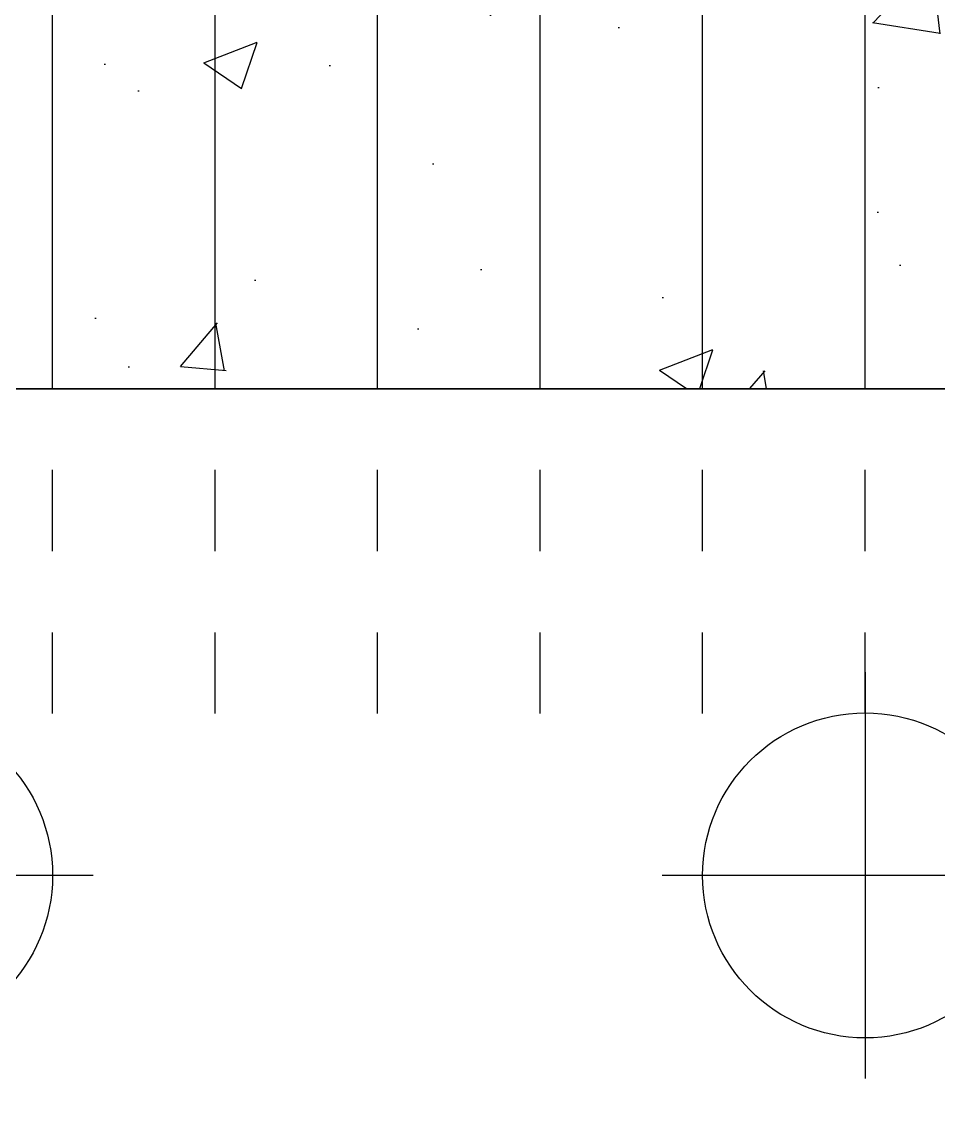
# Model space of a CAD drawing. Header units: millimetres. Extents: x 569 to 667, y -103 to 12.
# Drawn here: x 627.961 to 629.089, y -91.356 to -90.002 of the extents above; entities that cross this region are included whole.
import ezdxf

# ---------------------------------------------------------------- set-up
doc = ezdxf.new("R2010")
doc.units = ezdxf.units.MM
doc.header["$LTSCALE"] = 0.0003
doc.linetypes.add('HIDDEN', pattern=[9.525, 6.35, -3.175])
for name, color, linetype in [('RE-DADO', 130, 'Continuous'), ('SIM-ACHURADO', 8, 'Continuous'), ('SIM-CONCRETO', 4, 'Continuous'), ('SIM-COTAS', 1, 'Continuous'), ('SIM-OCULTAS', 8, 'HIDDEN'), ('SIM-REFUERZO', 6, 'Continuous')]:
    doc.layers.add(name, color=color, linetype=linetype)

# ---------------------------------------------------------------- blocks, each defined once
blk = doc.blocks.new('PILOTE-2')
at = {"layer": 'SIM-ACHURADO', "transparency": 33554687}
for points in [[(0, 0.25), (0, -0.25)], [(0.25, 0), (-0.25, 0)]]:
    blk.add_lwpolyline(points, dxfattribs=at)
blk.add_circle((0, 0), 0.2, dxfattribs=at)
blk = doc.blocks.new('DADO 14')
at = {"layer": 'SIM-ACHURADO', "transparency": 33554687}
blk.add_lwpolyline([(-2.4, 2.4001), (2.4, 2.4001), (2.4, -2.3999), (-2.4, -2.3999)], close=True, dxfattribs=at)
for p in [(0.6, 1.8011), (1.8, 1.8011)]:
    blk.add_blockref('PILOTE-2', p, dxfattribs=at)
blk = doc.blocks.new('enciente')
at = {"layer": 'SIM-ACHURADO', "transparency": 33554687}
h = blk.add_hatch(dxfattribs=at)
h.set_pattern_fill('AR-CONC', color=256, scale=0.0037)
h.paths.add_polyline_path([(651.4032, -89.2536), (644.2032, -89.2536), (644.2032, -96.4536), (651.4032, -96.4536)])
h.paths.add_polyline_path([(650.2032, -90.4536), (650.2032, -95.2536), (645.4032, -95.2536), (645.4032, -90.4536)], flags=16)
at = {"layer": 'SIM-CONCRETO', "color": 7, "transparency": 33554687}
blk.add_lwpolyline([(645.4032, -90.4536), (650.2032, -90.4536), (650.2032, -95.2536), (645.4032, -95.2536)], close=True, dxfattribs=at)
at = {"layer": 'SIM-OCULTAS', "transparency": 33554687}
for p, q in [((648.6032, -90.8536), (648.6032, -90.4536)), ((648.8032, -90.8536), (648.8032, -90.4536)), ((649.0032, -90.8536), (649.0032, -90.4536)), ((649.2032, -90.8536), (649.2032, -90.4536)), ((649.4032, -90.8536), (649.4032, -90.4536)), ((649.6032, -90.8536), (649.6032, -90.4536))]:
    blk.add_line(p, q, dxfattribs=at)
at = {"layer": 'SIM-REFUERZO', "transparency": 33554687}
for p, q in [((648.6032, -90.4536), (648.6032, -89.3036)), ((648.8032, -90.4536), (648.8032, -89.3036)), ((649.0032, -90.4536), (649.0032, -89.3036)), ((649.2032, -90.4536), (649.2032, -89.3036)), ((649.4032, -90.4536), (649.4032, -89.3036)), ((649.6032, -90.4536), (649.6032, -89.3036))]:
    blk.add_line(p, q, dxfattribs=at)

msp = doc.modelspace()

# ---------------------------------------------------------------- block references
at = {"layer": 'RE-DADO', "transparency": 33554687}
msp.add_blockref('DADO 14', (627.1983, -92.8538), dxfattribs=at)
at = {"layer": 'SIM-COTAS', "transparency": 33554687}
msp.add_blockref('enciente', (-20.6049, 0), dxfattribs=at)

doc.saveas('drawing.dxf')
